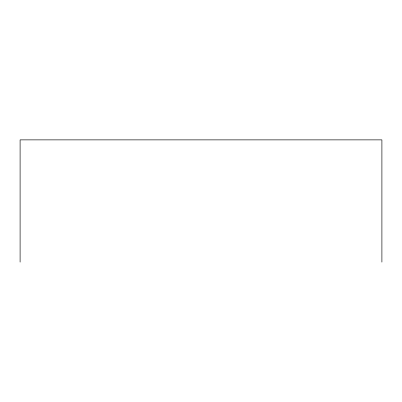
<?xml version="1.0" encoding="UTF-8"?>
<svg xmlns="http://www.w3.org/2000/svg" width="402" height="402" viewBox="0 0 402 402"><rect width="100%" height="100%" fill="white"/><g stroke="black" fill="none" stroke-linecap="round" stroke-linejoin="round"><path stroke-width="0.6" d="M381.9 262.129L381.9 139.871L20.1 139.871L20.1 262.129"/></g></svg>
